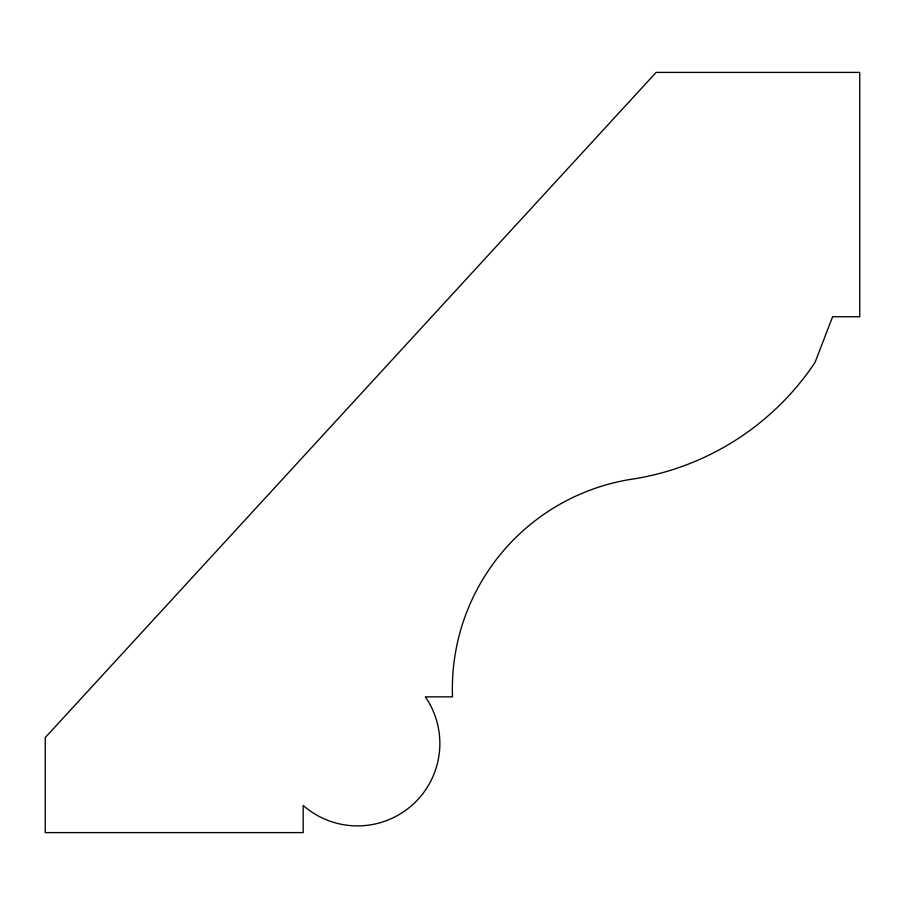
<?xml version="1.0" encoding="UTF-8"?>
<svg xmlns="http://www.w3.org/2000/svg" width="905" height="905" viewBox="0 0 905 905"><rect width="100%" height="100%" fill="white"/><g stroke="black" fill="none" stroke-linecap="round" stroke-linejoin="round"><path stroke-width="1.36" d="M832.6 316.75L815.054 362.407A269.418 269.418 0 0 1 628.975 479.65A212.268 212.268 0 0 0 452.5 696.85L425.35 696.85A82.366 82.366 0 0 1 303.175 805.45L303.175 832.6L45.25 832.6L45.25 737.575L656.125 72.4L859.75 72.4L859.75 316.75L832.6 316.75"/></g></svg>
